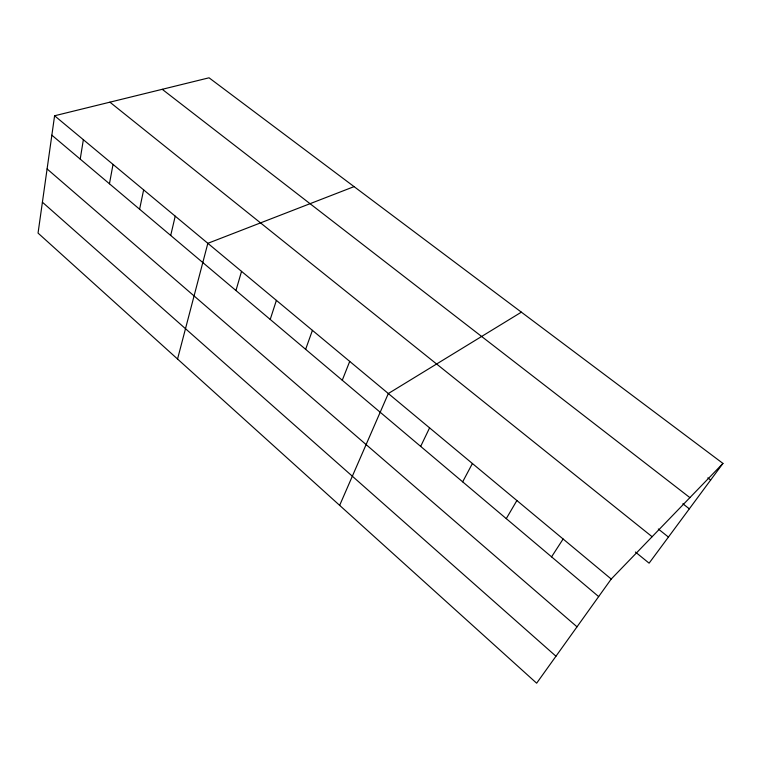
<?xml version="1.0" encoding="UTF-8"?>
<svg xmlns="http://www.w3.org/2000/svg" width="761" height="761" viewBox="0 0 761 761"><rect width="100%" height="100%" fill="white"/><g stroke="black" fill="none" stroke-linecap="round" stroke-linejoin="round"><path stroke-width="1.14" d="M54.592 115.767L38.05 233.094L536.648 683.197L611.226 579.045L722.95 463.42L209.047 77.803L54.592 115.767L611.226 579.045M80.219 159.106L83.358 139.71M109.451 183.781L113.028 164.405M139.596 209.218L143.639 189.879M170.702 235.463L175.22 216.172M177.551 359.03L207.839 243.32L354.065 186.626M235.958 290.531L241.541 271.363M270.222 319.439L276.386 300.367M305.637 349.328L312.419 330.35M342.269 380.243L349.718 361.389M339.653 505.361L388.329 393.532L521.371 312.162M420.671 446.403L429.585 427.872M462.669 481.837L472.41 463.506M506.274 518.631L516.881 500.529M551.563 556.852L563.121 539.007M722.95 463.42L649.104 563.178L635.406 552.029M707.835 477.889L710.65 480.029M162.236 89.313L689.894 497.627M682.836 503.763L689.333 508.824M658.313 529L668.434 537.066M109.907 102.174L652.12 536.724M51.853 135.173L598.66 596.595M47.096 168.942L577.019 626.817M42.407 202.207L555.968 656.22"/></g></svg>
